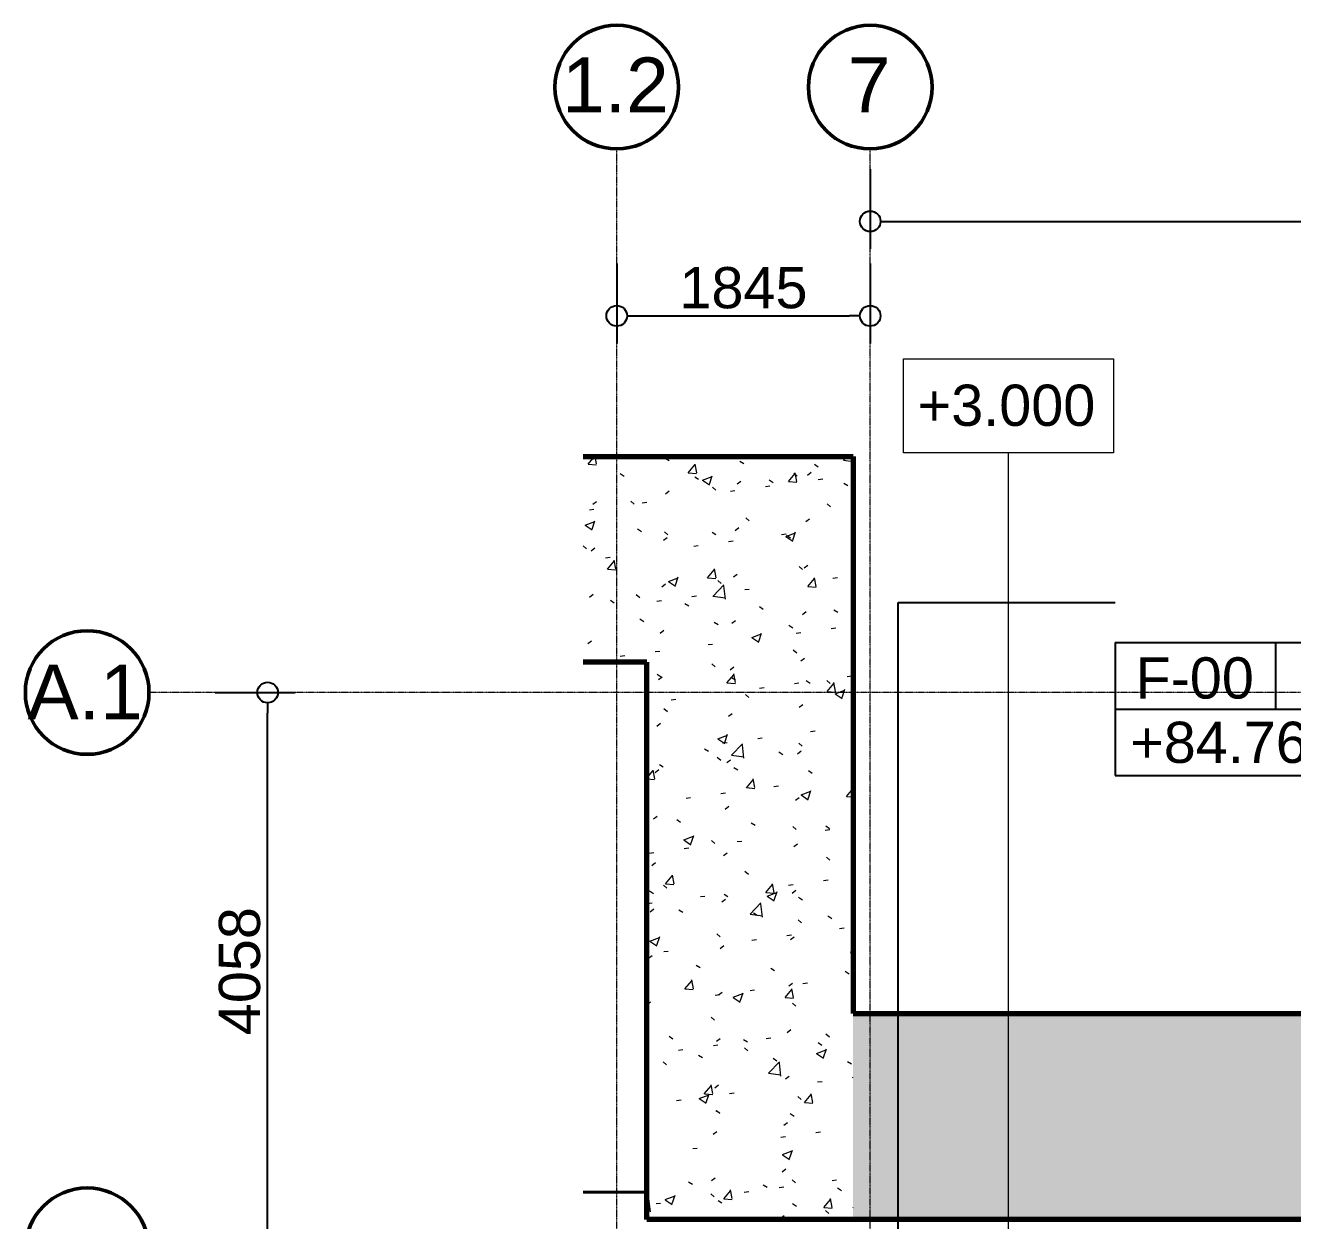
# Model space of a CAD drawing. Header units: millimetres. Extents: x -853432 to -773672, y -18171 to 22484.
# Drawn here: x -853432 to -844208, y 12406 to 21111 of the extents above; entities that cross this region are included whole.
import ezdxf

# ---------------------------------------------------------------- set-up
doc = ezdxf.new("R2010")
doc.units = ezdxf.units.MM
doc.linetypes.add('DPA_Grid _ Level 100', pattern=[10, 5.5, -1.6, 1.3, -1.6])
for name, color, linetype, lineweight in [('A-ANNO-DIMS', 1, 'Continuous', 9), ('A-FLOR-E', 2, 'Continuous', 35), ('A-ROOM-IDEN', 3, 'Continuous', 25), ('A-ROOM-LINE', 3, 'Continuous', 25), ('A-WALL', 5, 'Continuous', 35), ('A-WALL-PATT', 1, 'Continuous', 35), ('G-ANNO-TEXT', 3, 'Continuous', 9), ('S-GRID', 251, 'Continuous', 9), ('S-GRID-IDEN', 3, 'Continuous', 50)]:
    doc.layers.add(name, color=color, linetype=linetype, lineweight=lineweight)
doc.styles.add('Arial', font='arial.ttf', dxfattribs={"height": 400})
doc.styles.add('Arial_2', font='arial.ttf', dxfattribs={"height": 300})
doc.dimstyles.new('DPA-DIM-3_0_C-C', dxfattribs={"dimscale": 304.8, "dimtxt": 306.07782, "dimasz": 0.492126, "dimexe": 0.656168, "dimexo": 0.0625, "dimgap": 0.164042, "dimtad": 1, "dimdec": 0, "dimzin": 0, "dimdsep": 46, "dimtxsty": 'Arial_2', "dimblk1": 'DOTBLANK', "dimblk2": 'DOTBLANK', "dimsah": 1, "dimcen": 0.09, "dimdle": 0.656168, "dimadec": 8, "dimazin": 0, "dimtfac": 1, "dimtdec": 4, "dimtix": 1, "dimtmove": 0, "dimatfit": 3, "dimfxl": 1.312336, "dimfxlon": 1, "dimtvp": 1, "dimtolj": 1, "dimtzin": 0, "dimarcsym": 2})
pattern_1 = [(50, (0, 0), (728.7365, -63.75582), [76.2, -838.2]), (355, (0, 0), (-140.9716, 764.2276), [60.96, -670.56]), (100.451, (60.7, -5.3), (587.77, 700.46675), [64.76, -712.36]), (46.184, (0, 203.2), (1084.3162, -168.171), [114.3, -1257.3]), (96.636, (90.4, 189.2), (949.6099, 989.7098), [97.14, -1068.54]), (351.184, (0, 203.2), (949.6206, 989.7012), [91.44, -1005.84]), (21, (101.6, 152.4), (606.45787, -409.06057), [76.2, -838.2]), (326, (101.6, 152.4), (247.20834, 736.7529), [60.96, -670.56]), (71.451, (152.14, 118.3), (853.66825, 327.6855), [64.76, -712.36]), (37.5, (0, 0), (12.35469, 338.22012), [33.528, -628.904, 33.528, -647.192, -673.1]), (37.5, (0, 0), (12.35469, 338.22012), [-1343.152, 33.528, -639.572]), (7.5, (0, 0), (267.27887, 400.72213), [33.528, -354.584, 33.528, -613.664, -256.54]), (7.5, (0, 0), (267.27887, 400.72213), [-1035.304, 33.528, -223.012]), (327.5, (-226.57, 0), (542.36333, -22.915345), [33.528, -220.472, 33.528, -758.952, -1051.56]), (327.5, (-226.57, 0), (542.36333, -22.915345), [-1046.48, 33.528, -1018.032]), (317.5, (-328.17, 0), (592.51696, 101.7071), [33.528, -296.672, 33.528, -492.76, -746.76]), (317.5, (-328.17, 0), (592.51696, 101.7071), [-856.488, 33.528, -713.232])]

# ---------------------------------------------------------------- blocks, each defined once
blk = doc.blocks.new('DPA_Room Tag Box - Standard-4486259-4251-01 ENLARGED CONCOURSE LEVEL - REFLECTED CEILING PLAN - SHEET 2')
at = {"layer": 'A-ROOM-LINE'}
for p, q in [((-17.5, -2.936), (-17.5, -12.604)), ((-17.5, -2.936), (17.5, -2.936)), ((-5.833, -2.936), (-5.833, -7.77)), ((5.833, -2.936), (5.833, -7.77)), ((17.5, -2.936), (17.5, -12.604)), ((-17.5, -7.77), (17.5, -7.77)), ((0, -7.77), (0, -12.604)), ((-17.5, -12.604), (17.5, -12.604))]:
    blk.add_line(p, q, dxfattribs=at)
blk = doc.blocks.new('Grid - 100 Scale-2291345-4251-01 ENLARGED CONCOURSE LEVEL - REFLECTED CEILING PLAN - SHEET 2')
at = {"layer": 'S-GRID-IDEN'}
blk.add_circle((0, 0), 4.5, dxfattribs=at)
blk = doc.blocks.new('_DotBlank')
at = {"color": 0, "linetype": 'ByBlock', "lineweight": -2}
blk.add_line((-0.5, 0), (-1, 0), dxfattribs=at)
blk.add_circle((0, 0), 0.5, dxfattribs=at)
blk = doc.blocks.new('*D2032')
at = {"layer": 'A-ANNO-DIMS', "color": 0, "lineweight": -2, "transparency": 16777216}
for p, q in [((-11400, 16485.2), (-11400, 15904.3)), ((0, 16485.2), (0, 15904.3)), ((-11250, 16104.3), (-150, 16104.3))]:
    blk.add_line(p, q, dxfattribs=at)
at = {"layer": 'Defpoints', "color": 0, "transparency": 16777216}
for p in [(-11400, 16504.3), (0, 16504.3), (0, 16104.3)]:
    blk.add_point(p, dxfattribs=at)
at = {"layer": 'A-ANNO-DIMS', "color": 0, "lineweight": -2, "transparency": 16777216, "xscale": 150, "yscale": 150, "zscale": 150, "rotation": 180}
blk.add_blockref('_DotBlank', (-11400, 16104.3), dxfattribs=at)
at = {"layer": 'A-ANNO-DIMS', "color": 0, "lineweight": -2, "transparency": 16777216, "xscale": 150, "yscale": 150, "zscale": 150}
blk.add_blockref('_DotBlank', (0, 16104.3), dxfattribs=at)
at = {"layer": 'A-ANNO-DIMS', "color": 0, "transparency": 16777216, "insert": (-5700, 16307.4), "char_height": 300, "width": 1384.414, "attachment_point": 5, "style": 'Arial_2'}
blk.add_mtext('\\A1;11400', dxfattribs=at)
blk = doc.blocks.new('*D2044')
at = {"layer": 'A-ANNO-DIMS', "color": 0, "lineweight": -2, "transparency": 16777216}
for p, q in [((-16166.9, 12673), (-15586, 12673)), ((-15786, 8765), (-15786, 12523)), ((-16166.9, 8615), (-15586, 8615))]:
    blk.add_line(p, q, dxfattribs=at)
at = {"layer": 'Defpoints', "color": 0, "transparency": 16777216}
for p in [(-16186, 12673), (-15786, 12673), (-16186, 8615)]:
    blk.add_point(p, dxfattribs=at)
at = {"layer": 'A-ANNO-DIMS', "color": 0, "lineweight": -2, "transparency": 16777216, "xscale": 150, "yscale": 150, "zscale": 150}
for p, rotation in [((-15786, 12673), 90), ((-15786, 8615), 270)]:
    blk.add_blockref('_DotBlank', p, dxfattribs=dict(at, rotation=rotation))
at = {"layer": 'A-ANNO-DIMS', "color": 0, "transparency": 16777216, "insert": (-15989.1, 10644), "char_height": 300, "width": 1107.531, "attachment_point": 5, "rotation": 90, "style": 'Arial_2'}
blk.add_mtext('\\A1;4058', dxfattribs=at)
blk = doc.blocks.new('*D2045')
at = {"layer": 'A-ANNO-DIMS', "color": 0, "lineweight": -2, "transparency": 16777216}
for p, q in [((-13245, 15796.9), (-13245, 15215.9)), ((-11400, 15796.9), (-11400, 15215.9)), ((-13095, 15415.9), (-11550, 15415.9))]:
    blk.add_line(p, q, dxfattribs=at)
at = {"layer": 'Defpoints', "color": 0, "transparency": 16777216}
for p in [(-13245, 15815.9), (-11400, 15815.9), (-11400, 15415.9)]:
    blk.add_point(p, dxfattribs=at)
at = {"layer": 'A-ANNO-DIMS', "color": 0, "lineweight": -2, "transparency": 16777216, "xscale": 150, "yscale": 150, "zscale": 150, "rotation": 180}
blk.add_blockref('_DotBlank', (-13245, 15415.9), dxfattribs=at)
at = {"layer": 'A-ANNO-DIMS', "color": 0, "lineweight": -2, "transparency": 16777216, "xscale": 150, "yscale": 150, "zscale": 150}
blk.add_blockref('_DotBlank', (-11400, 15415.9), dxfattribs=at)
at = {"layer": 'A-ANNO-DIMS', "color": 0, "transparency": 16777216, "insert": (-12322.5, 15619.1), "char_height": 300, "width": 1107.531, "attachment_point": 5, "style": 'Arial_2'}
blk.add_mtext('\\A1;1845', dxfattribs=at)
blk = doc.blocks.new('*U2031')
at = {"layer": 'S-GRID', "linetype": 'DPA_Grid _ Level 100'}
for p, q in [((-13245, -21399.8), (-13245, 16631.7)), ((-11400, -21399.8), (-11400, 16631.7)), ((57000, 12673), (-16649.5, 12673))]:
    blk.add_line(p, q, dxfattribs=at)
at = {"layer": 'S-GRID-IDEN', "xscale": 99.99999999999993, "yscale": 99.99999999999993, "zscale": 99.99999999999993}
for p in [(-13245, 17081.7), (-11400, 17081.7)]:
    blk.add_blockref('Grid - 100 Scale-2291345-4251-01 ENLARGED CONCOURSE LEVEL - REFLECTED CEILING PLAN - SHEET 2', p, dxfattribs=at)
at = {"layer": 'S-GRID-IDEN', "xscale": 99.99999999999993, "yscale": 99.99999999999993, "zscale": 99.99999999999993, "rotation": 89.9999999999998}
for p in [(-17099.5, 12673), (-17099.5, 8615)]:
    blk.add_blockref('Grid - 100 Scale-2291345-4251-01 ENLARGED CONCOURSE LEVEL - REFLECTED CEILING PLAN - SHEET 2', p, dxfattribs=at)
at = {"layer": 'S-GRID-IDEN', "lineweight": 9, "char_height": 400, "attachment_point": 1, "style": 'Arial'}
for s, insert, width in [('1.2', (-13642.8, 17297.6), 945.991), ('7', (-11563.3, 17297.6), 376.793), ('A.1', (-17533.7, 12876.9), 1026.16)]:
    blk.add_mtext(s, dxfattribs=dict(at, insert=insert, width=width))
at = {"layer": 'A-ANNO-DIMS'}
for base, p1, p2, override, picture, middle in [((0, 16104.3), (-11400, 16504.3), (0, 16504.3), {"dimpost": '<>', "dimfxl": 11400}, '*D2032', (-5700, 16307.4)), ((-11400, 15415.9), (-13245, 15815.9), (-11400, 15815.9), {"dimpost": '<>', "dimfxl": 1844.999993}, '*D2045', (-12322.5, 15619.1))]:
    dim = blk.add_linear_dim(base=base, p1=p1, p2=p2, dimstyle='DPA-DIM-3_0_C-C', override=override, dxfattribs=at)
    dim.commit()
    dim.dimension.update_dxf_attribs({"geometry": picture, "text_midpoint": middle})
dim = blk.add_linear_dim(base=(-15786, 12673), p1=(-16186, 8615), p2=(-16186, 12673), angle=90, dimstyle='DPA-DIM-3_0_C-C', override={"dimpost": '<>', "dimfxl": 4057.997178}, dxfattribs=at)
dim.commit()
dim.dimension.update_dxf_attribs({"geometry": '*D2044', "text_midpoint": (-15989.1, 10644)})

msp = doc.modelspace()

# ---------------------------------------------------------------- hatches: boundary and pattern name
at = {"layer": 'A-WALL-PATT', "lineweight": 9}
h = msp.add_hatch(dxfattribs=at)
h.set_pattern_fill('FP_1', color=256, style=0, pattern_type=2)
h.set_pattern_definition(pattern_1)
h.paths.add_polyline_path([(-847407.4, 16472), (-847407.4, 17972), (-849372.5, 17972), (-849372.5, 16472), (-848907.4, 16472)])
h = msp.add_hatch(dxfattribs=at)
h.set_pattern_fill('FP_1', color=256, style=0, pattern_type=2)
h.set_pattern_definition(pattern_1)
h.paths.add_polyline_path([(-847407.4, 12414), (-847407.4, 16472), (-848907.4, 16472), (-848907.4, 12414)])
h = msp.add_hatch(dxfattribs=at)
h.set_pattern_fill('FP_1', color=256, style=0, pattern_type=2)
h.set_pattern_definition(pattern_1)
h.paths.add_polyline_path([(-778775, 12414), (-778775, 13914), (-847407.4, 13914), (-847407.4, 12414), (-783187.4, 12414)])

# ---------------------------------------------------------------- linework, layer by layer
at = {"layer": 'A-FLOR-E'}
for p, q in [((-849372.5, 16472), (-848907.4, 16472)), ((-848907.4, 16472), (-849372.5, 16472)), ((-848907.4, 16472), (-848907.4, 12614)), ((-848907.4, 12614), (-848907.4, 16472)), ((-848907.4, 12614), (-849372.5, 12614)), ((-849372.5, 12614), (-848907.4, 12614))]:
    msp.add_line(p, q, dxfattribs=at)
at = {"layer": 'A-ROOM-IDEN'}
for p, q in [((-847080, 16908.8), (-845498.9, 16908.8)), ((-847080, 5658), (-847080, 16908.8))]:
    msp.add_line(p, q, dxfattribs=at)
at = {"layer": 'A-WALL', "color": 7, "lineweight": 70}
for p, q in [((-849372.5, 17972), (-847407.4, 17972)), ((-847407.4, 17972), (-847407.4, 16472)), ((-848907.4, 16472), (-849372.5, 16472)), ((-848907.4, 12414), (-848907.4, 16472)), ((-847407.4, 16472), (-847407.4, 13914)), ((-847407.4, 13914), (-778775, 13914)), ((-847407.4, 12414), (-848907.4, 12414)), ((-778775, 12414), (-847407.4, 12414))]:
    msp.add_line(p, q, dxfattribs=at)
at = {"layer": 'G-ANNO-TEXT', "color": 10}
msp.add_line((-846276, 11209.5), (-846276, 17998.6), dxfattribs=at)
at = {"layer": 'G-ANNO-TEXT', "color": 10, "flags": 128}
msp.add_lwpolyline([(-847040.7, 18681), (-845511.3, 18681), (-845511.3, 17998.6), (-847040.7, 17998.6)], close=True, dxfattribs=at)

# ---------------------------------------------------------------- block references
msp.add_blockref('*U2031', (-835882.4, 3579))
at = {"layer": 'A-ROOM-IDEN', "xscale": 99.99999999999993, "yscale": 99.99999999999993, "zscale": 99.99999999999993}
msp.add_blockref('DPA_Room Tag Box - Standard-4486259-4251-01 ENLARGED CONCOURSE LEVEL - REFLECTED CEILING PLAN - SHEET 2', (-843748.9, 16908.8), dxfattribs=at)

# ---------------------------------------------------------------- texts
at = {"layer": 'A-ROOM-IDEN', "lineweight": 9, "char_height": 300, "attachment_point": 1, "style": 'Arial_2'}
for s, insert, width in [('F-00', (-845351.6, 16508.2), 1058.227), ('+84.760', (-845390.7, 16039.5), 1883.966)]:
    msp.add_mtext(s, dxfattribs=dict(at, insert=insert, width=width))
at = {"layer": 'G-ANNO-TEXT', "color": 7, "insert": (-846937.5, 18494.1), "char_height": 300, "width": 1595.358, "attachment_point": 1, "style": 'Arial_2'}
msp.add_mtext('+3.000', dxfattribs=at)

doc.saveas('drawing.dxf')
